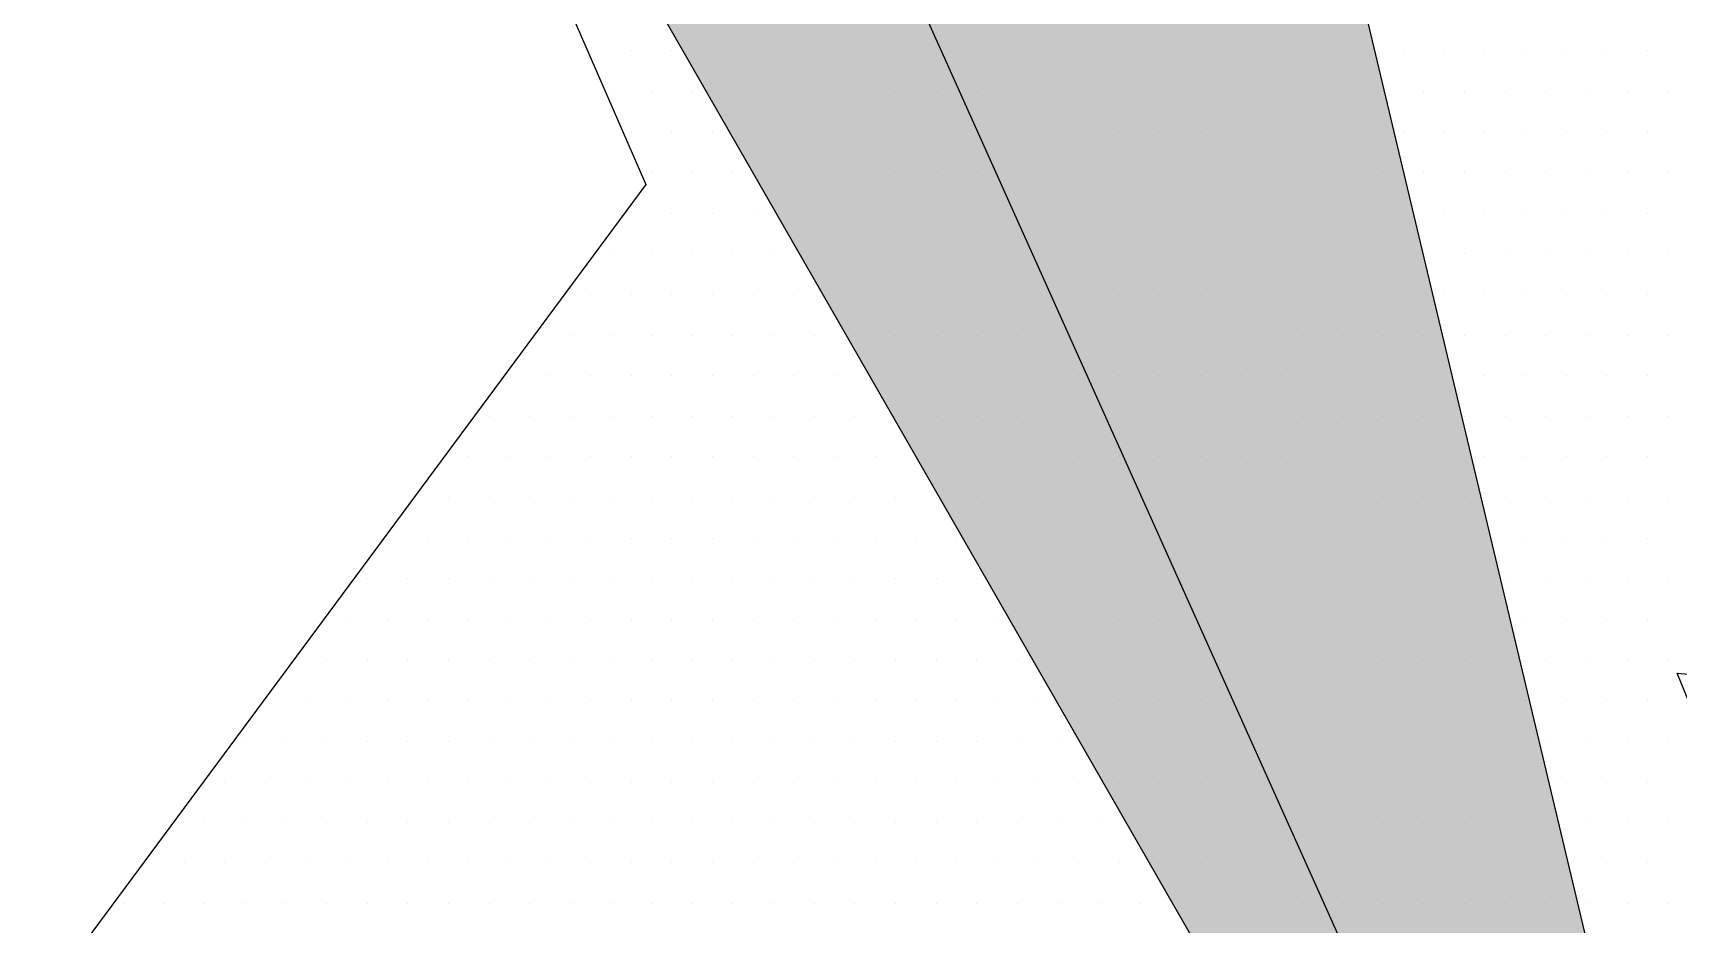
# Paper-space layout 'TOP_A1_00200_01-01-2017_MODELE' of a CAD drawing. Header units: millimetres. Extents: x -52 to 293, y -3 to 294.
# Drawn here: x -14.849 to -11.136, y 47.542 to 49.555 of the extents above; entities that cross this region are included whole.
import ezdxf

# ---------------------------------------------------------------- set-up
doc = ezdxf.new("R2010")
doc.units = ezdxf.units.MM
doc.header["$LTSCALE"] = 2
doc.linetypes.add('CACHEX2', pattern=[0.75, 0.5, -0.25])
for name, color, linetype in [('CALQUE_7', 4, 'Continuous'), ('CARTOUCHE', 7, 'Continuous'), ('rosace', 7, 'Continuous')]:
    doc.layers.add(name, color=color, linetype=linetype)

# ---------------------------------------------------------------- blocks, each defined once
blk = doc.blocks.new('A$C715108E3')
at = {"layer": 'CALQUE_7', "color": 131}
for p, q in [((-4.8441, -20.4861), (-4.8441, -20.4861)), ((-4.8369, -20.4861), (-4.8369, -20.4861)), ((-4.7449, -20.4861), (-4.7449, -20.4861)), ((-4.6537, -20.4861), (-4.6537, -20.4861)), ((-4.562, -20.4861), (-4.562, -20.4861)), ((-4.47, -20.4861), (-4.47, -20.4861)), ((-4.3783, -20.4861), (-4.3783, -20.4861)), ((-4.2867, -20.4861), (-4.2867, -20.4861)), ((-4.1947, -20.4861), (-4.1947, -20.4861)), ((-4.1036, -20.4861), (-4.1036, -20.4861)), ((-4.0116, -20.4861), (-4.0116, -20.4861)), ((-3.9196, -20.4861), (-3.9196, -20.4861)), ((-3.8283, -20.4861), (-3.8283, -20.4861)), ((-3.7363, -20.4861), (-3.7363, -20.4861)), ((-3.6444, -20.4861), (-3.6444, -20.4861)), ((-3.5526, -20.4861), (-3.5526, -20.4861)), ((-3.4611, -20.4861), (-3.4611, -20.4861)), ((-3.3693, -20.4861), (-3.3693, -20.4861)), ((-3.2775, -20.4861), (-3.2775, -20.4861)), ((-3.186, -20.4861), (-3.186, -20.4861)), ((-3.0942, -20.4861), (-3.0942, -20.4861)), ((-3.0024, -20.4861), (-3.0024, -20.4861)), ((-2.9109, -20.4861), (-2.9109, -20.4861)), ((-2.8191, -20.4861), (-2.8191, -20.4861)), ((-2.727, -20.4861), (-2.727, -20.4861)), ((-2.6358, -20.4861), (-2.6358, -20.4861)), ((-2.5439, -20.4861), (-2.5439, -20.4861)), ((-2.4519, -20.4861), (-2.4519, -20.4861)), ((-4.8045, -20.5785), (-4.8045, -20.5785)), ((-4.7914, -20.5785), (-4.7914, -20.5785)), ((-4.6994, -20.5785), (-4.6994, -20.5785)), ((-4.6077, -20.5785), (-4.6077, -20.5785)), ((-4.5161, -20.5785), (-4.5161, -20.5785)), ((-4.4245, -20.5785), (-4.4245, -20.5785)), ((-4.3324, -20.5785), (-4.3324, -20.5785)), ((-4.2412, -20.5785), (-4.2412, -20.5785)), ((-4.1491, -20.5785), (-4.1491, -20.5785)), ((-4.0571, -20.5785), (-4.0571, -20.5785)), ((-3.9659, -20.5785), (-3.9659, -20.5785)), ((-3.8738, -20.5785), (-3.8738, -20.5785)), ((-3.782, -20.5785), (-3.782, -20.5785)), ((-3.6905, -20.5785), (-3.6905, -20.5785)), ((-3.5987, -20.5785), (-3.5987, -20.5785)), ((-3.5069, -20.5785), (-3.5069, -20.5785)), ((-3.415, -20.5785), (-3.415, -20.5785)), ((-3.3236, -20.5785), (-3.3236, -20.5785)), ((-3.2318, -20.5785), (-3.2318, -20.5785)), ((-3.1399, -20.5785), (-3.1399, -20.5785)), ((-3.0485, -20.5785), (-3.0485, -20.5785)), ((-2.9566, -20.5785), (-2.9566, -20.5785)), ((-2.8648, -20.5785), (-2.8648, -20.5785)), ((-2.7733, -20.5785), (-2.7733, -20.5785)), ((-2.6815, -20.5785), (-2.6815, -20.5785)), ((-2.5895, -20.5785), (-2.5895, -20.5785)), ((-2.4975, -20.5785), (-2.4975, -20.5785)), ((-2.4062, -20.5785), (-2.4062, -20.5785)), ((-4.7642, -20.6698), (-4.7642, -20.6698)), ((-4.7449, -20.6698), (-4.7449, -20.6698)), ((-4.6537, -20.6698), (-4.6537, -20.6698)), ((-4.562, -20.6698), (-4.562, -20.6698)), ((-4.47, -20.6698), (-4.47, -20.6698)), ((-4.3783, -20.6698), (-4.3783, -20.6698)), ((-4.2867, -20.6698), (-4.2867, -20.6698)), ((-4.1947, -20.6698), (-4.1947, -20.6698)), ((-4.1036, -20.6698), (-4.1036, -20.6698)), ((-4.0116, -20.6698), (-4.0116, -20.6698)), ((-3.9196, -20.6698), (-3.9196, -20.6698)), ((-3.8283, -20.6698), (-3.8283, -20.6698)), ((-3.7363, -20.6698), (-3.7363, -20.6698)), ((-3.6444, -20.6698), (-3.6444, -20.6698)), ((-3.5526, -20.6698), (-3.5526, -20.6698)), ((-3.4611, -20.6698), (-3.4611, -20.6698)), ((-3.3693, -20.6698), (-3.3693, -20.6698)), ((-3.2775, -20.6698), (-3.2775, -20.6698)), ((-3.186, -20.6698), (-3.186, -20.6698)), ((-3.0942, -20.6698), (-3.0942, -20.6698)), ((-3.0024, -20.6698), (-3.0024, -20.6698)), ((-2.9109, -20.6698), (-2.9109, -20.6698)), ((-2.8191, -20.6698), (-2.8191, -20.6698)), ((-2.727, -20.6698), (-2.727, -20.6698)), ((-2.6358, -20.6698), (-2.6358, -20.6698)), ((-2.5439, -20.6698), (-2.5439, -20.6698)), ((-2.4519, -20.6698), (-2.4519, -20.6698)), ((-4.7245, -20.7613), (-4.7245, -20.7613)), ((-4.6994, -20.7613), (-4.6994, -20.7613)), ((-4.6077, -20.7613), (-4.6077, -20.7613)), ((-4.5161, -20.7613), (-4.5161, -20.7613)), ((-4.4245, -20.7613), (-4.4245, -20.7613)), ((-4.3324, -20.7613), (-4.3324, -20.7613)), ((-4.2412, -20.7613), (-4.2412, -20.7613)), ((-4.1491, -20.7613), (-4.1491, -20.7613)), ((-4.0571, -20.7613), (-4.0571, -20.7613)), ((-3.9659, -20.7613), (-3.9659, -20.7613)), ((-3.8738, -20.7613), (-3.8738, -20.7613)), ((-3.782, -20.7613), (-3.782, -20.7613)), ((-3.6905, -20.7613), (-3.6905, -20.7613)), ((-3.5987, -20.7613), (-3.5987, -20.7613)), ((-3.5069, -20.7613), (-3.5069, -20.7613)), ((-3.415, -20.7613), (-3.415, -20.7613)), ((-3.3236, -20.7613), (-3.3236, -20.7613)), ((-3.2318, -20.7613), (-3.2318, -20.7613)), ((-3.1399, -20.7613), (-3.1399, -20.7613)), ((-3.0485, -20.7613), (-3.0485, -20.7613)), ((-2.9566, -20.7613), (-2.9566, -20.7613)), ((-2.8648, -20.7613), (-2.8648, -20.7613)), ((-2.7733, -20.7613), (-2.7733, -20.7613)), ((-2.6815, -20.7613), (-2.6815, -20.7613)), ((-2.5895, -20.7613), (-2.5895, -20.7613)), ((-2.4975, -20.7613), (-2.4975, -20.7613)), ((-2.4062, -20.7613), (-2.4062, -20.7613)), ((-4.7603, -20.8538), (-4.7603, -20.8538)), ((-4.7449, -20.8538), (-4.7449, -20.8538)), ((-4.6537, -20.8538), (-4.6537, -20.8538)), ((-4.562, -20.8538), (-4.562, -20.8538)), ((-4.47, -20.8538), (-4.47, -20.8538)), ((-4.3783, -20.8538), (-4.3783, -20.8538)), ((-4.2867, -20.8538), (-4.2867, -20.8538)), ((-4.1947, -20.8538), (-4.1947, -20.8538)), ((-4.1036, -20.8538), (-4.1036, -20.8538)), ((-4.0116, -20.8538), (-4.0116, -20.8538)), ((-3.9196, -20.8538), (-3.9196, -20.8538)), ((-3.8283, -20.8538), (-3.8283, -20.8538)), ((-3.7363, -20.8538), (-3.7363, -20.8538)), ((-3.6444, -20.8538), (-3.6444, -20.8538)), ((-3.5526, -20.8538), (-3.5526, -20.8538)), ((-3.4611, -20.8538), (-3.4611, -20.8538)), ((-3.3693, -20.8538), (-3.3693, -20.8538)), ((-3.2775, -20.8538), (-3.2775, -20.8538)), ((-3.186, -20.8538), (-3.186, -20.8538)), ((-3.0942, -20.8538), (-3.0942, -20.8538)), ((-3.0024, -20.8538), (-3.0024, -20.8538)), ((-2.9109, -20.8538), (-2.9109, -20.8538)), ((-2.8191, -20.8538), (-2.8191, -20.8538)), ((-2.727, -20.8538), (-2.727, -20.8538)), ((-2.6358, -20.8538), (-2.6358, -20.8538)), ((-2.5439, -20.8538), (-2.5439, -20.8538)), ((-2.4519, -20.8538), (-2.4519, -20.8538)), ((-4.8283, -20.9453), (-4.8283, -20.9453)), ((-4.7914, -20.9453), (-4.7914, -20.9453)), ((-4.6994, -20.9453), (-4.6994, -20.9453)), ((-4.6077, -20.9453), (-4.6077, -20.9453)), ((-4.5161, -20.9453), (-4.5161, -20.9453)), ((-4.4245, -20.9453), (-4.4245, -20.9453)), ((-4.3324, -20.9453), (-4.3324, -20.9453)), ((-4.2412, -20.9453), (-4.2412, -20.9453)), ((-4.1491, -20.9453), (-4.1491, -20.9453)), ((-4.0571, -20.9453), (-4.0571, -20.9453)), ((-3.9659, -20.9453), (-3.9659, -20.9453)), ((-3.8738, -20.9453), (-3.8738, -20.9453)), ((-3.782, -20.9453), (-3.782, -20.9453)), ((-3.6905, -20.9453), (-3.6905, -20.9453)), ((-3.5987, -20.9453), (-3.5987, -20.9453)), ((-3.5069, -20.9453), (-3.5069, -20.9453)), ((-3.415, -20.9453), (-3.415, -20.9453)), ((-3.3236, -20.9453), (-3.3236, -20.9453)), ((-3.2318, -20.9453), (-3.2318, -20.9453)), ((-3.1399, -20.9453), (-3.1399, -20.9453)), ((-3.0485, -20.9453), (-3.0485, -20.9453)), ((-2.9566, -20.9453), (-2.9566, -20.9453)), ((-2.8648, -20.9453), (-2.8648, -20.9453)), ((-2.7733, -20.9453), (-2.7733, -20.9453)), ((-2.6815, -20.9453), (-2.6815, -20.9453)), ((-2.5895, -20.9453), (-2.5895, -20.9453)), ((-2.4975, -20.9453), (-2.4975, -20.9453)), ((-2.4062, -20.9453), (-2.4062, -20.9453)), ((-4.8964, -21.0375), (-4.8964, -21.0375)), ((-4.8369, -21.0375), (-4.8369, -21.0375)), ((-4.7449, -21.0375), (-4.7449, -21.0375)), ((-4.6537, -21.0375), (-4.6537, -21.0375)), ((-4.562, -21.0375), (-4.562, -21.0375)), ((-4.47, -21.0375), (-4.47, -21.0375)), ((-4.3783, -21.0375), (-4.3783, -21.0375)), ((-4.2867, -21.0375), (-4.2867, -21.0375)), ((-4.1947, -21.0375), (-4.1947, -21.0375)), ((-4.1036, -21.0375), (-4.1036, -21.0375)), ((-4.0116, -21.0375), (-4.0116, -21.0375)), ((-3.9196, -21.0375), (-3.9196, -21.0375)), ((-3.8283, -21.0375), (-3.8283, -21.0375)), ((-3.7363, -21.0375), (-3.7363, -21.0375)), ((-3.6444, -21.0375), (-3.6444, -21.0375)), ((-3.5526, -21.0375), (-3.5526, -21.0375)), ((-3.4611, -21.0375), (-3.4611, -21.0375)), ((-3.3693, -21.0375), (-3.3693, -21.0375)), ((-3.2775, -21.0375), (-3.2775, -21.0375)), ((-3.186, -21.0375), (-3.186, -21.0375)), ((-3.0942, -21.0375), (-3.0942, -21.0375)), ((-3.0024, -21.0375), (-3.0024, -21.0375)), ((-2.9109, -21.0375), (-2.9109, -21.0375)), ((-2.8191, -21.0375), (-2.8191, -21.0375)), ((-2.727, -21.0375), (-2.727, -21.0375)), ((-2.6358, -21.0375), (-2.6358, -21.0375)), ((-2.5439, -21.0375), (-2.5439, -21.0375)), ((-2.4519, -21.0375), (-2.4519, -21.0375)), ((-4.9642, -21.1288), (-4.9642, -21.1288)), ((-4.8829, -21.1288), (-4.8829, -21.1288)), ((-4.7914, -21.1288), (-4.7914, -21.1288)), ((-4.6994, -21.1288), (-4.6994, -21.1288)), ((-4.6077, -21.1288), (-4.6077, -21.1288)), ((-4.5161, -21.1288), (-4.5161, -21.1288)), ((-4.4245, -21.1288), (-4.4245, -21.1288)), ((-4.3324, -21.1288), (-4.3324, -21.1288)), ((-4.2412, -21.1288), (-4.2412, -21.1288)), ((-4.1491, -21.1288), (-4.1491, -21.1288)), ((-4.0571, -21.1288), (-4.0571, -21.1288)), ((-3.9659, -21.1288), (-3.9659, -21.1288)), ((-3.8738, -21.1288), (-3.8738, -21.1288)), ((-3.782, -21.1288), (-3.782, -21.1288)), ((-3.6905, -21.1288), (-3.6905, -21.1288)), ((-3.5987, -21.1288), (-3.5987, -21.1288)), ((-3.5069, -21.1288), (-3.5069, -21.1288)), ((-3.415, -21.1288), (-3.415, -21.1288)), ((-3.3236, -21.1288), (-3.3236, -21.1288)), ((-3.2318, -21.1288), (-3.2318, -21.1288)), ((-3.1399, -21.1288), (-3.1399, -21.1288)), ((-3.0485, -21.1288), (-3.0485, -21.1288)), ((-2.9566, -21.1288), (-2.9566, -21.1288)), ((-2.8648, -21.1288), (-2.8648, -21.1288)), ((-2.7733, -21.1288), (-2.7733, -21.1288)), ((-2.6815, -21.1288), (-2.6815, -21.1288)), ((-2.5895, -21.1288), (-2.5895, -21.1288)), ((-2.4975, -21.1288), (-2.4975, -21.1288)), ((-2.4062, -21.1288), (-2.4062, -21.1288)), ((-5.0324, -21.2202), (-5.0324, -21.2202)), ((-5.0208, -21.2202), (-5.0208, -21.2202)), ((-4.929, -21.2202), (-4.929, -21.2202)), ((-4.8369, -21.2202), (-4.8369, -21.2202)), ((-4.7449, -21.2202), (-4.7449, -21.2202)), ((-4.6537, -21.2202), (-4.6537, -21.2202)), ((-4.562, -21.2202), (-4.562, -21.2202)), ((-4.47, -21.2202), (-4.47, -21.2202)), ((-4.3783, -21.2202), (-4.3783, -21.2202)), ((-4.2867, -21.2202), (-4.2867, -21.2202)), ((-4.1947, -21.2202), (-4.1947, -21.2202)), ((-4.1036, -21.2202), (-4.1036, -21.2202)), ((-4.0116, -21.2202), (-4.0116, -21.2202)), ((-3.9196, -21.2202), (-3.9196, -21.2202)), ((-3.8283, -21.2202), (-3.8283, -21.2202)), ((-3.7363, -21.2202), (-3.7363, -21.2202)), ((-3.6444, -21.2202), (-3.6444, -21.2202)), ((-3.5526, -21.2202), (-3.5526, -21.2202)), ((-3.4611, -21.2202), (-3.4611, -21.2202)), ((-3.3693, -21.2202), (-3.3693, -21.2202)), ((-3.2775, -21.2202), (-3.2775, -21.2202)), ((-3.186, -21.2202), (-3.186, -21.2202)), ((-3.0942, -21.2202), (-3.0942, -21.2202)), ((-3.0024, -21.2202), (-3.0024, -21.2202)), ((-2.9109, -21.2202), (-2.9109, -21.2202)), ((-2.8191, -21.2202), (-2.8191, -21.2202)), ((-2.727, -21.2202), (-2.727, -21.2202)), ((-2.6358, -21.2202), (-2.6358, -21.2202)), ((-2.5439, -21.2202), (-2.5439, -21.2202)), ((-2.4519, -21.2202), (-2.4519, -21.2202)), ((-5.1003, -21.3126), (-5.1003, -21.3126)), ((-5.0665, -21.3126), (-5.0665, -21.3126)), ((-4.9745, -21.3126), (-4.9745, -21.3126)), ((-4.8829, -21.3126), (-4.8829, -21.3126)), ((-4.7914, -21.3126), (-4.7914, -21.3126)), ((-4.6994, -21.3126), (-4.6994, -21.3126)), ((-4.6077, -21.3126), (-4.6077, -21.3126)), ((-4.5161, -21.3126), (-4.5161, -21.3126)), ((-4.4245, -21.3126), (-4.4245, -21.3126)), ((-4.3324, -21.3126), (-4.3324, -21.3126)), ((-4.2412, -21.3126), (-4.2412, -21.3126)), ((-4.1491, -21.3126), (-4.1491, -21.3126)), ((-4.0571, -21.3126), (-4.0571, -21.3126)), ((-3.9659, -21.3126), (-3.9659, -21.3126)), ((-3.8738, -21.3126), (-3.8738, -21.3126)), ((-3.782, -21.3126), (-3.782, -21.3126)), ((-3.6905, -21.3126), (-3.6905, -21.3126)), ((-3.5987, -21.3126), (-3.5987, -21.3126)), ((-3.5069, -21.3126), (-3.5069, -21.3126)), ((-3.415, -21.3126), (-3.415, -21.3126)), ((-3.3236, -21.3126), (-3.3236, -21.3126)), ((-3.2318, -21.3126), (-3.2318, -21.3126)), ((-3.1399, -21.3126), (-3.1399, -21.3126)), ((-3.0485, -21.3126), (-3.0485, -21.3126)), ((-2.9566, -21.3126), (-2.9566, -21.3126)), ((-2.8648, -21.3126), (-2.8648, -21.3126)), ((-2.7733, -21.3126), (-2.7733, -21.3126)), ((-2.6815, -21.3126), (-2.6815, -21.3126)), ((-2.5895, -21.3126), (-2.5895, -21.3126)), ((-2.4975, -21.3126), (-2.4975, -21.3126)), ((-2.4062, -21.3126), (-2.4062, -21.3126)), ((-5.1681, -21.4039), (-5.1681, -21.4039)), ((-5.1123, -21.4039), (-5.1123, -21.4039)), ((-5.0208, -21.4039), (-5.0208, -21.4039)), ((-4.929, -21.4039), (-4.929, -21.4039)), ((-4.8369, -21.4039), (-4.8369, -21.4039)), ((-4.7449, -21.4039), (-4.7449, -21.4039)), ((-4.6537, -21.4039), (-4.6537, -21.4039)), ((-4.562, -21.4039), (-4.562, -21.4039)), ((-4.47, -21.4039), (-4.47, -21.4039)), ((-4.3783, -21.4039), (-4.3783, -21.4039)), ((-4.2867, -21.4039), (-4.2867, -21.4039)), ((-4.1947, -21.4039), (-4.1947, -21.4039)), ((-4.1036, -21.4039), (-4.1036, -21.4039)), ((-4.0116, -21.4039), (-4.0116, -21.4039)), ((-3.9196, -21.4039), (-3.9196, -21.4039)), ((-3.8283, -21.4039), (-3.8283, -21.4039)), ((-3.7363, -21.4039), (-3.7363, -21.4039)), ((-3.6444, -21.4039), (-3.6444, -21.4039)), ((-3.5526, -21.4039), (-3.5526, -21.4039)), ((-3.4611, -21.4039), (-3.4611, -21.4039)), ((-3.3693, -21.4039), (-3.3693, -21.4039)), ((-3.2775, -21.4039), (-3.2775, -21.4039)), ((-3.186, -21.4039), (-3.186, -21.4039)), ((-3.0942, -21.4039), (-3.0942, -21.4039)), ((-3.0024, -21.4039), (-3.0024, -21.4039)), ((-2.9109, -21.4039), (-2.9109, -21.4039)), ((-2.8191, -21.4039), (-2.8191, -21.4039)), ((-2.727, -21.4039), (-2.727, -21.4039)), ((-2.6358, -21.4039), (-2.6358, -21.4039)), ((-2.5439, -21.4039), (-2.5439, -21.4039)), ((-2.4519, -21.4039), (-2.4519, -21.4039)), ((-5.2363, -21.4954), (-5.2363, -21.4954)), ((-5.1584, -21.4954), (-5.1584, -21.4954)), ((-5.0665, -21.4954), (-5.0665, -21.4954)), ((-4.9745, -21.4954), (-4.9745, -21.4954)), ((-4.8829, -21.4954), (-4.8829, -21.4954)), ((-4.7914, -21.4954), (-4.7914, -21.4954)), ((-4.6994, -21.4954), (-4.6994, -21.4954)), ((-4.6077, -21.4954), (-4.6077, -21.4954)), ((-4.5161, -21.4954), (-4.5161, -21.4954)), ((-4.4245, -21.4954), (-4.4245, -21.4954)), ((-4.3324, -21.4954), (-4.3324, -21.4954)), ((-4.2412, -21.4954), (-4.2412, -21.4954)), ((-4.1491, -21.4954), (-4.1491, -21.4954)), ((-4.0571, -21.4954), (-4.0571, -21.4954)), ((-3.9659, -21.4954), (-3.9659, -21.4954)), ((-3.8738, -21.4954), (-3.8738, -21.4954)), ((-3.782, -21.4954), (-3.782, -21.4954)), ((-3.6905, -21.4954), (-3.6905, -21.4954)), ((-3.5987, -21.4954), (-3.5987, -21.4954)), ((-3.5069, -21.4954), (-3.5069, -21.4954)), ((-3.415, -21.4954), (-3.415, -21.4954)), ((-3.3236, -21.4954), (-3.3236, -21.4954)), ((-3.2318, -21.4954), (-3.2318, -21.4954)), ((-3.1399, -21.4954), (-3.1399, -21.4954)), ((-3.0485, -21.4954), (-3.0485, -21.4954)), ((-2.9566, -21.4954), (-2.9566, -21.4954)), ((-2.8648, -21.4954), (-2.8648, -21.4954)), ((-2.7733, -21.4954), (-2.7733, -21.4954)), ((-2.6815, -21.4954), (-2.6815, -21.4954)), ((-2.5895, -21.4954), (-2.5895, -21.4954)), ((-2.4975, -21.4954), (-2.4975, -21.4954)), ((-2.4062, -21.4954), (-2.4062, -21.4954)), ((-5.3042, -21.5878), (-5.3042, -21.5878)), ((-5.2959, -21.5878), (-5.2959, -21.5878)), ((-5.2041, -21.5878), (-5.2041, -21.5878)), ((-5.1123, -21.5878), (-5.1123, -21.5878)), ((-5.0208, -21.5878), (-5.0208, -21.5878)), ((-4.929, -21.5878), (-4.929, -21.5878)), ((-4.8369, -21.5878), (-4.8369, -21.5878)), ((-4.7449, -21.5878), (-4.7449, -21.5878)), ((-4.6537, -21.5878), (-4.6537, -21.5878)), ((-4.562, -21.5878), (-4.562, -21.5878)), ((-4.47, -21.5878), (-4.47, -21.5878)), ((-4.3783, -21.5878), (-4.3783, -21.5878)), ((-4.2867, -21.5878), (-4.2867, -21.5878)), ((-4.1947, -21.5878), (-4.1947, -21.5878)), ((-4.1036, -21.5878), (-4.1036, -21.5878)), ((-4.0116, -21.5878), (-4.0116, -21.5878)), ((-3.9196, -21.5878), (-3.9196, -21.5878)), ((-3.8283, -21.5878), (-3.8283, -21.5878)), ((-3.7363, -21.5878), (-3.7363, -21.5878)), ((-3.6444, -21.5878), (-3.6444, -21.5878)), ((-3.5526, -21.5878), (-3.5526, -21.5878)), ((-3.4611, -21.5878), (-3.4611, -21.5878)), ((-3.3693, -21.5878), (-3.3693, -21.5878)), ((-3.2775, -21.5878), (-3.2775, -21.5878)), ((-3.186, -21.5878), (-3.186, -21.5878)), ((-3.0942, -21.5878), (-3.0942, -21.5878)), ((-3.0024, -21.5878), (-3.0024, -21.5878)), ((-2.9109, -21.5878), (-2.9109, -21.5878)), ((-2.8191, -21.5878), (-2.8191, -21.5878)), ((-2.727, -21.5878), (-2.727, -21.5878)), ((-2.6358, -21.5878), (-2.6358, -21.5878)), ((-2.5439, -21.5878), (-2.5439, -21.5878)), ((-2.4519, -21.5878), (-2.4519, -21.5878)), ((-5.3716, -21.6792), (-5.3716, -21.6792)), ((-5.3417, -21.6792), (-5.3417, -21.6792)), ((-5.2498, -21.6792), (-5.2498, -21.6792)), ((-5.1584, -21.6792), (-5.1584, -21.6792)), ((-5.0665, -21.6792), (-5.0665, -21.6792)), ((-4.9745, -21.6792), (-4.9745, -21.6792)), ((-4.8829, -21.6792), (-4.8829, -21.6792)), ((-4.7914, -21.6792), (-4.7914, -21.6792)), ((-4.6994, -21.6792), (-4.6994, -21.6792)), ((-4.6077, -21.6792), (-4.6077, -21.6792)), ((-4.5161, -21.6792), (-4.5161, -21.6792)), ((-4.4245, -21.6792), (-4.4245, -21.6792)), ((-4.3324, -21.6792), (-4.3324, -21.6792)), ((-4.2412, -21.6792), (-4.2412, -21.6792)), ((-4.1491, -21.6792), (-4.1491, -21.6792)), ((-4.0571, -21.6792), (-4.0571, -21.6792)), ((-3.9659, -21.6792), (-3.9659, -21.6792)), ((-3.8738, -21.6792), (-3.8738, -21.6792)), ((-3.782, -21.6792), (-3.782, -21.6792)), ((-3.6905, -21.6792), (-3.6905, -21.6792)), ((-3.5987, -21.6792), (-3.5987, -21.6792)), ((-3.5069, -21.6792), (-3.5069, -21.6792)), ((-3.415, -21.6792), (-3.415, -21.6792)), ((-3.3236, -21.6792), (-3.3236, -21.6792)), ((-3.2318, -21.6792), (-3.2318, -21.6792)), ((-3.1399, -21.6792), (-3.1399, -21.6792)), ((-3.0485, -21.6792), (-3.0485, -21.6792)), ((-2.9566, -21.6792), (-2.9566, -21.6792)), ((-2.8648, -21.6792), (-2.8648, -21.6792)), ((-2.7733, -21.6792), (-2.7733, -21.6792)), ((-2.6815, -21.6792), (-2.6815, -21.6792)), ((-2.5895, -21.6792), (-2.5895, -21.6792)), ((-2.4975, -21.6792), (-2.4975, -21.6792)), ((-2.4062, -21.6792), (-2.4062, -21.6792)), ((-5.4395, -21.7705), (-5.4395, -21.7705)), ((-5.3874, -21.7705), (-5.3874, -21.7705)), ((-5.2959, -21.7705), (-5.2959, -21.7705)), ((-5.2041, -21.7705), (-5.2041, -21.7705)), ((-5.1123, -21.7705), (-5.1123, -21.7705)), ((-5.0208, -21.7705), (-5.0208, -21.7705)), ((-4.929, -21.7705), (-4.929, -21.7705)), ((-4.8369, -21.7705), (-4.8369, -21.7705)), ((-4.7449, -21.7705), (-4.7449, -21.7705)), ((-4.6537, -21.7705), (-4.6537, -21.7705)), ((-4.562, -21.7705), (-4.562, -21.7705)), ((-4.47, -21.7705), (-4.47, -21.7705)), ((-4.3783, -21.7705), (-4.3783, -21.7705)), ((-4.2867, -21.7705), (-4.2867, -21.7705)), ((-4.1947, -21.7705), (-4.1947, -21.7705)), ((-4.1036, -21.7705), (-4.1036, -21.7705)), ((-4.0116, -21.7705), (-4.0116, -21.7705)), ((-3.9196, -21.7705), (-3.9196, -21.7705)), ((-3.8283, -21.7705), (-3.8283, -21.7705)), ((-3.7363, -21.7705), (-3.7363, -21.7705)), ((-3.6444, -21.7705), (-3.6444, -21.7705)), ((-3.5526, -21.7705), (-3.5526, -21.7705)), ((-3.4611, -21.7705), (-3.4611, -21.7705)), ((-3.3693, -21.7705), (-3.3693, -21.7705)), ((-3.2775, -21.7705), (-3.2775, -21.7705)), ((-3.186, -21.7705), (-3.186, -21.7705)), ((-3.0942, -21.7705), (-3.0942, -21.7705)), ((-3.0024, -21.7705), (-3.0024, -21.7705)), ((-2.9109, -21.7705), (-2.9109, -21.7705)), ((-2.8191, -21.7705), (-2.8191, -21.7705)), ((-2.727, -21.7705), (-2.727, -21.7705)), ((-2.6358, -21.7705), (-2.6358, -21.7705)), ((-2.5439, -21.7705), (-2.5439, -21.7705)), ((-2.4519, -21.7705), (-2.4519, -21.7705)), ((-5.5075, -21.8631), (-5.5075, -21.8631)), ((-5.4335, -21.8631), (-5.4335, -21.8631)), ((-5.3417, -21.8631), (-5.3417, -21.8631)), ((-5.2498, -21.8631), (-5.2498, -21.8631)), ((-5.1584, -21.8631), (-5.1584, -21.8631)), ((-5.0665, -21.8631), (-5.0665, -21.8631)), ((-4.9745, -21.8631), (-4.9745, -21.8631)), ((-4.8829, -21.8631), (-4.8829, -21.8631)), ((-4.7914, -21.8631), (-4.7914, -21.8631)), ((-4.6994, -21.8631), (-4.6994, -21.8631)), ((-4.6077, -21.8631), (-4.6077, -21.8631)), ((-4.5161, -21.8631), (-4.5161, -21.8631)), ((-4.4245, -21.8631), (-4.4245, -21.8631)), ((-4.3324, -21.8631), (-4.3324, -21.8631)), ((-4.2412, -21.8631), (-4.2412, -21.8631)), ((-4.1491, -21.8631), (-4.1491, -21.8631)), ((-4.0571, -21.8631), (-4.0571, -21.8631)), ((-3.9659, -21.8631), (-3.9659, -21.8631)), ((-3.8738, -21.8631), (-3.8738, -21.8631)), ((-3.782, -21.8631), (-3.782, -21.8631)), ((-3.6905, -21.8631), (-3.6905, -21.8631)), ((-3.5987, -21.8631), (-3.5987, -21.8631)), ((-3.5069, -21.8631), (-3.5069, -21.8631)), ((-3.415, -21.8631), (-3.415, -21.8631)), ((-3.3236, -21.8631), (-3.3236, -21.8631)), ((-3.2318, -21.8631), (-3.2318, -21.8631)), ((-3.1399, -21.8631), (-3.1399, -21.8631)), ((-3.0485, -21.8631), (-3.0485, -21.8631)), ((-2.9566, -21.8631), (-2.9566, -21.8631)), ((-2.8648, -21.8631), (-2.8648, -21.8631)), ((-2.7733, -21.8631), (-2.7733, -21.8631)), ((-2.6815, -21.8631), (-2.6815, -21.8631)), ((-2.5895, -21.8631), (-2.5895, -21.8631)), ((-2.4975, -21.8631), (-2.4975, -21.8631)), ((-2.4062, -21.8631), (-2.4062, -21.8631)), ((-5.5755, -21.9543), (-5.5755, -21.9543)), ((-5.5712, -21.9543), (-5.5712, -21.9543)), ((-5.4792, -21.9543), (-5.4792, -21.9543)), ((-5.3874, -21.9543), (-5.3874, -21.9543)), ((-5.2959, -21.9543), (-5.2959, -21.9543)), ((-5.2041, -21.9543), (-5.2041, -21.9543)), ((-5.1123, -21.9543), (-5.1123, -21.9543)), ((-5.0208, -21.9543), (-5.0208, -21.9543)), ((-4.929, -21.9543), (-4.929, -21.9543)), ((-4.8369, -21.9543), (-4.8369, -21.9543)), ((-4.7449, -21.9543), (-4.7449, -21.9543)), ((-4.6537, -21.9543), (-4.6537, -21.9543)), ((-4.562, -21.9543), (-4.562, -21.9543)), ((-4.47, -21.9543), (-4.47, -21.9543)), ((-4.3783, -21.9543), (-4.3783, -21.9543)), ((-4.2867, -21.9543), (-4.2867, -21.9543)), ((-4.1947, -21.9543), (-4.1947, -21.9543)), ((-4.1036, -21.9543), (-4.1036, -21.9543)), ((-4.0116, -21.9543), (-4.0116, -21.9543)), ((-3.9196, -21.9543), (-3.9196, -21.9543)), ((-3.8283, -21.9543), (-3.8283, -21.9543)), ((-3.7363, -21.9543), (-3.7363, -21.9543)), ((-3.6444, -21.9543), (-3.6444, -21.9543)), ((-3.5526, -21.9543), (-3.5526, -21.9543)), ((-3.4611, -21.9543), (-3.4611, -21.9543)), ((-3.3693, -21.9543), (-3.3693, -21.9543)), ((-3.2775, -21.9543), (-3.2775, -21.9543)), ((-3.186, -21.9543), (-3.186, -21.9543)), ((-3.0942, -21.9543), (-3.0942, -21.9543)), ((-3.0024, -21.9543), (-3.0024, -21.9543)), ((-2.9109, -21.9543), (-2.9109, -21.9543)), ((-2.8191, -21.9543), (-2.8191, -21.9543)), ((-2.727, -21.9543), (-2.727, -21.9543)), ((-2.6358, -21.9543), (-2.6358, -21.9543)), ((-2.5439, -21.9543), (-2.5439, -21.9543)), ((-2.4519, -21.9543), (-2.4519, -21.9543)), ((-5.6436, -22.0456), (-5.6436, -22.0456)), ((-5.6168, -22.0456), (-5.6168, -22.0456)), ((-5.5248, -22.0456), (-5.5248, -22.0456)), ((-5.4335, -22.0456), (-5.4335, -22.0456)), ((-5.3417, -22.0456), (-5.3417, -22.0456)), ((-5.2498, -22.0456), (-5.2498, -22.0456)), ((-5.1584, -22.0456), (-5.1584, -22.0456)), ((-5.0665, -22.0456), (-5.0665, -22.0456)), ((-4.9745, -22.0456), (-4.9745, -22.0456)), ((-4.8829, -22.0456), (-4.8829, -22.0456)), ((-4.7914, -22.0456), (-4.7914, -22.0456)), ((-4.6994, -22.0456), (-4.6994, -22.0456)), ((-4.6077, -22.0456), (-4.6077, -22.0456)), ((-4.5161, -22.0456), (-4.5161, -22.0456)), ((-4.4245, -22.0456), (-4.4245, -22.0456)), ((-4.3324, -22.0456), (-4.3324, -22.0456)), ((-4.2412, -22.0456), (-4.2412, -22.0456)), ((-4.1491, -22.0456), (-4.1491, -22.0456)), ((-4.0571, -22.0456), (-4.0571, -22.0456)), ((-3.9659, -22.0456), (-3.9659, -22.0456)), ((-3.8738, -22.0456), (-3.8738, -22.0456)), ((-3.782, -22.0456), (-3.782, -22.0456)), ((-3.6905, -22.0456), (-3.6905, -22.0456)), ((-3.5987, -22.0456), (-3.5987, -22.0456)), ((-3.5069, -22.0456), (-3.5069, -22.0456)), ((-3.415, -22.0456), (-3.415, -22.0456)), ((-3.3236, -22.0456), (-3.3236, -22.0456)), ((-3.2318, -22.0456), (-3.2318, -22.0456)), ((-3.1399, -22.0456), (-3.1399, -22.0456)), ((-3.0485, -22.0456), (-3.0485, -22.0456)), ((-2.9566, -22.0456), (-2.9566, -22.0456)), ((-2.8648, -22.0456), (-2.8648, -22.0456)), ((-2.7733, -22.0456), (-2.7733, -22.0456)), ((-2.6815, -22.0456), (-2.6815, -22.0456)), ((-2.5895, -22.0456), (-2.5895, -22.0456)), ((-2.4975, -22.0456), (-2.4975, -22.0456)), ((-2.4062, -22.0456), (-2.4062, -22.0456)), ((-5.7112, -22.1382), (-5.7112, -22.1382)), ((-5.6625, -22.1382), (-5.6625, -22.1382)), ((-5.5712, -22.1382), (-5.5712, -22.1382)), ((-5.4792, -22.1382), (-5.4792, -22.1382)), ((-5.3874, -22.1382), (-5.3874, -22.1382)), ((-5.2959, -22.1382), (-5.2959, -22.1382)), ((-5.2041, -22.1382), (-5.2041, -22.1382)), ((-5.1123, -22.1382), (-5.1123, -22.1382)), ((-5.0208, -22.1382), (-5.0208, -22.1382)), ((-4.929, -22.1382), (-4.929, -22.1382)), ((-4.8369, -22.1382), (-4.8369, -22.1382)), ((-4.7449, -22.1382), (-4.7449, -22.1382)), ((-4.6537, -22.1382), (-4.6537, -22.1382)), ((-4.562, -22.1382), (-4.562, -22.1382)), ((-4.47, -22.1382), (-4.47, -22.1382)), ((-4.3783, -22.1382), (-4.3783, -22.1382)), ((-4.2867, -22.1382), (-4.2867, -22.1382)), ((-4.1947, -22.1382), (-4.1947, -22.1382)), ((-4.1036, -22.1382), (-4.1036, -22.1382)), ((-4.0116, -22.1382), (-4.0116, -22.1382)), ((-3.9196, -22.1382), (-3.9196, -22.1382)), ((-3.8283, -22.1382), (-3.8283, -22.1382)), ((-3.7363, -22.1382), (-3.7363, -22.1382)), ((-3.6444, -22.1382), (-3.6444, -22.1382)), ((-3.5526, -22.1382), (-3.5526, -22.1382)), ((-3.4611, -22.1382), (-3.4611, -22.1382)), ((-3.3693, -22.1382), (-3.3693, -22.1382)), ((-3.2775, -22.1382), (-3.2775, -22.1382)), ((-3.186, -22.1382), (-3.186, -22.1382)), ((-3.0942, -22.1382), (-3.0942, -22.1382)), ((-3.0024, -22.1382), (-3.0024, -22.1382)), ((-2.9109, -22.1382), (-2.9109, -22.1382)), ((-2.8191, -22.1382), (-2.8191, -22.1382)), ((-2.727, -22.1382), (-2.727, -22.1382)), ((-2.6358, -22.1382), (-2.6358, -22.1382)), ((-2.5439, -22.1382), (-2.5439, -22.1382)), ((-2.4519, -22.1382), (-2.4519, -22.1382)), ((-5.7794, -22.2295), (-5.7794, -22.2295)), ((-5.7088, -22.2295), (-5.7088, -22.2295)), ((-5.6168, -22.2295), (-5.6168, -22.2295)), ((-5.5248, -22.2295), (-5.5248, -22.2295)), ((-5.4335, -22.2295), (-5.4335, -22.2295)), ((-5.3417, -22.2295), (-5.3417, -22.2295)), ((-5.2498, -22.2295), (-5.2498, -22.2295)), ((-5.1584, -22.2295), (-5.1584, -22.2295)), ((-5.0665, -22.2295), (-5.0665, -22.2295)), ((-4.9745, -22.2295), (-4.9745, -22.2295)), ((-4.8829, -22.2295), (-4.8829, -22.2295)), ((-4.7914, -22.2295), (-4.7914, -22.2295)), ((-4.6994, -22.2295), (-4.6994, -22.2295)), ((-4.6077, -22.2295), (-4.6077, -22.2295)), ((-4.5161, -22.2295), (-4.5161, -22.2295)), ((-4.4245, -22.2295), (-4.4245, -22.2295)), ((-4.3324, -22.2295), (-4.3324, -22.2295)), ((-4.2412, -22.2295), (-4.2412, -22.2295)), ((-4.1491, -22.2295), (-4.1491, -22.2295)), ((-4.0571, -22.2295), (-4.0571, -22.2295)), ((-3.9659, -22.2295), (-3.9659, -22.2295)), ((-3.8738, -22.2295), (-3.8738, -22.2295)), ((-3.782, -22.2295), (-3.782, -22.2295)), ((-3.6905, -22.2295), (-3.6905, -22.2295)), ((-3.5987, -22.2295), (-3.5987, -22.2295)), ((-3.5069, -22.2295), (-3.5069, -22.2295)), ((-3.415, -22.2295), (-3.415, -22.2295)), ((-3.3236, -22.2295), (-3.3236, -22.2295)), ((-3.2318, -22.2295), (-3.2318, -22.2295)), ((-3.1399, -22.2295), (-3.1399, -22.2295)), ((-3.0485, -22.2295), (-3.0485, -22.2295)), ((-2.9566, -22.2295), (-2.9566, -22.2295)), ((-2.8648, -22.2295), (-2.8648, -22.2295)), ((-2.7733, -22.2295), (-2.7733, -22.2295)), ((-2.6815, -22.2295), (-2.6815, -22.2295)), ((-2.5895, -22.2295), (-2.5895, -22.2295)), ((-2.4975, -22.2295), (-2.4975, -22.2295)), ((-2.4062, -22.2295), (-2.4062, -22.2295)), ((-5.8473, -22.3209), (-5.8473, -22.3209)), ((-5.8465, -22.3209), (-5.8465, -22.3209)), ((-5.7545, -22.3209), (-5.7545, -22.3209)), ((-5.6625, -22.3209), (-5.6625, -22.3209)), ((-5.5712, -22.3209), (-5.5712, -22.3209)), ((-5.4792, -22.3209), (-5.4792, -22.3209)), ((-5.3874, -22.3209), (-5.3874, -22.3209)), ((-5.2959, -22.3209), (-5.2959, -22.3209)), ((-5.2041, -22.3209), (-5.2041, -22.3209)), ((-5.1123, -22.3209), (-5.1123, -22.3209)), ((-5.0208, -22.3209), (-5.0208, -22.3209)), ((-4.929, -22.3209), (-4.929, -22.3209)), ((-4.8369, -22.3209), (-4.8369, -22.3209)), ((-4.7449, -22.3209), (-4.7449, -22.3209)), ((-4.6537, -22.3209), (-4.6537, -22.3209)), ((-4.562, -22.3209), (-4.562, -22.3209)), ((-4.47, -22.3209), (-4.47, -22.3209)), ((-4.3783, -22.3209), (-4.3783, -22.3209)), ((-4.2867, -22.3209), (-4.2867, -22.3209)), ((-4.1947, -22.3209), (-4.1947, -22.3209)), ((-4.1036, -22.3209), (-4.1036, -22.3209)), ((-4.0116, -22.3209), (-4.0116, -22.3209)), ((-3.9196, -22.3209), (-3.9196, -22.3209)), ((-3.8283, -22.3209), (-3.8283, -22.3209)), ((-3.7363, -22.3209), (-3.7363, -22.3209)), ((-3.6444, -22.3209), (-3.6444, -22.3209)), ((-3.5526, -22.3209), (-3.5526, -22.3209)), ((-3.4611, -22.3209), (-3.4611, -22.3209)), ((-3.3693, -22.3209), (-3.3693, -22.3209)), ((-3.2775, -22.3209), (-3.2775, -22.3209)), ((-3.186, -22.3209), (-3.186, -22.3209)), ((-3.0942, -22.3209), (-3.0942, -22.3209)), ((-3.0024, -22.3209), (-3.0024, -22.3209)), ((-2.9109, -22.3209), (-2.9109, -22.3209)), ((-2.8191, -22.3209), (-2.8191, -22.3209)), ((-2.727, -22.3209), (-2.727, -22.3209)), ((-2.6358, -22.3209), (-2.6358, -22.3209)), ((-2.5439, -22.3209), (-2.5439, -22.3209)), ((-2.4519, -22.3209), (-2.4519, -22.3209)), ((-5.9149, -22.4135), (-5.9149, -22.4135)), ((-5.8921, -22.4135), (-5.8921, -22.4135)), ((-5.8001, -22.4135), (-5.8001, -22.4135)), ((-5.7088, -22.4135), (-5.7088, -22.4135)), ((-5.6168, -22.4135), (-5.6168, -22.4135)), ((-5.5248, -22.4135), (-5.5248, -22.4135)), ((-5.4335, -22.4135), (-5.4335, -22.4135)), ((-5.3417, -22.4135), (-5.3417, -22.4135)), ((-5.2498, -22.4135), (-5.2498, -22.4135)), ((-5.1584, -22.4135), (-5.1584, -22.4135)), ((-5.0665, -22.4135), (-5.0665, -22.4135)), ((-4.9745, -22.4135), (-4.9745, -22.4135)), ((-4.8829, -22.4135), (-4.8829, -22.4135)), ((-4.7914, -22.4135), (-4.7914, -22.4135)), ((-4.6994, -22.4135), (-4.6994, -22.4135)), ((-4.6077, -22.4135), (-4.6077, -22.4135)), ((-4.5161, -22.4135), (-4.5161, -22.4135)), ((-4.4245, -22.4135), (-4.4245, -22.4135)), ((-4.3324, -22.4135), (-4.3324, -22.4135)), ((-4.2412, -22.4135), (-4.2412, -22.4135)), ((-4.1491, -22.4135), (-4.1491, -22.4135)), ((-4.0571, -22.4135), (-4.0571, -22.4135)), ((-3.9659, -22.4135), (-3.9659, -22.4135)), ((-3.8738, -22.4135), (-3.8738, -22.4135)), ((-3.782, -22.4135), (-3.782, -22.4135)), ((-3.6905, -22.4135), (-3.6905, -22.4135)), ((-3.5987, -22.4135), (-3.5987, -22.4135)), ((-3.5069, -22.4135), (-3.5069, -22.4135)), ((-3.415, -22.4135), (-3.415, -22.4135)), ((-3.3236, -22.4135), (-3.3236, -22.4135)), ((-3.2318, -22.4135), (-3.2318, -22.4135)), ((-3.1399, -22.4135), (-3.1399, -22.4135)), ((-3.0485, -22.4135), (-3.0485, -22.4135)), ((-2.9566, -22.4135), (-2.9566, -22.4135)), ((-2.8648, -22.4135), (-2.8648, -22.4135)), ((-2.7733, -22.4135), (-2.7733, -22.4135)), ((-2.6815, -22.4135), (-2.6815, -22.4135)), ((-2.5895, -22.4135), (-2.5895, -22.4135)), ((-2.4975, -22.4135), (-2.4975, -22.4135)), ((-2.4062, -22.4135), (-2.4062, -22.4135))]:
    blk.add_line(p, q, dxfattribs=at)
blk.add_lwpolyline([(-5.0186, -17.1537), (-4.9784, -19.1278), (-5.3896, -19.2331), (-4.7123, -20.7884), (-8.4641, -25.8566), (-8.5996, -26.1134), (-8.0987, -26.1134), (-7.2053, -26.0731), (-6.6093, -26.0457), (-6.203, -25.613), (-3.9696, -22.5417), (-2.7917, -25.1531), (-2.6026, -25.1257), (-1.9525, -24.8418), (-1.3029, -24.5438), (-2.3854, -21.8923), (1.9656, -22.2806), (2.6017, -21.6183), (3.2786, -20.7927), (-3.3817, -20.0761), (-4.3053, -16.8895)], dxfattribs=at)
blk = doc.blocks.new('A$C581E6685')
at = {"layer": 'rosace'}
for color, points in [(142, [(-45.3965, 37.4846), (-39.5666, 28.8703), (-39.344, 28.5414), (-39.8519, 24.2064), (-36.9477, 25.4853), (-26.3566, 30.2032), (-36.1863, 24.0789), (-38.2746, 22.2236), (-38.1337, 21.2132), (-33.6363, 11.1845), (-39.5393, 21.4709), (-40.6525, 23.2405), (-42.0615, 23.3525), (-53.1072, 18.3767), (-43.3972, 24.4856), (-40.4756, 26.2259), (-40.684, 26.8894)]), (140, [(-45.3965, 37.4846), (-41.9745, 25.9278), (-41.7809, 23.8865), (-42.0615, 23.3525), (-44.9268, 21.9767), (-53.1072, 18.3767), (-40.8028, 21.6905), (-39.5666, 22.0268), (-38.2746, 22.2236), (-38.1337, 21.2132), (-33.6363, 11.1845), (-36.0802, 21.4612), (-37.3405, 24.3346), (-37.4251, 24.9804), (-36.9477, 25.4853), (-26.3566, 30.2032), (-37.8747, 26.8339), (-39.7286, 26.4119), (-40.3751, 26.6371), (-40.684, 26.8894)])]:
    blk.add_hatch(color=color, dxfattribs=at).paths.add_polyline_path(points)
at = {"layer": 'rosace', "color": 142}
blk.add_lwpolyline([(-45.3965, 37.4846), (-39.3434, 28.5414), (-39.8519, 24.2064), (-36.9477, 25.4853), (-26.3566, 30.2032), (-36.1857, 24.0789), (-38.2739, 22.2236), (-38.1337, 21.2132), (-33.6358, 11.1845), (-39.5393, 21.4709), (-40.6518, 23.2405), (-42.0615, 23.3525), (-53.1072, 18.3767), (-43.3964, 24.4856), (-40.4756, 26.2259), (-40.6836, 26.8894)], close=True, dxfattribs=at)
at = {"layer": 'rosace', "color": 140}
blk.add_lwpolyline([(-45.3965, 37.4846), (-41.9745, 25.9278), (-41.7804, 23.8865), (-42.0615, 23.3525), (-44.9268, 21.9767), (-53.1072, 18.3767), (-40.8028, 21.6905), (-39.5666, 22.0268), (-38.2739, 22.2236), (-38.1337, 21.2132), (-33.6358, 11.1845), (-36.0802, 21.4612), (-37.3405, 24.3346), (-37.4251, 24.9804), (-36.9477, 25.4853), (-26.3566, 30.2032), (-37.8741, 26.8339), (-39.7286, 26.4119), (-40.3748, 26.6371), (-40.6836, 26.8894)], close=True, dxfattribs=at)
at = {"layer": 'rosace', "color": 32, "linetype": 'CACHEX2', "ltscale": 1.5}
blk.add_ellipse((-38.0538, 23.8138), major_axis=(-19.0311, -3.534), ratio=0.590567, dxfattribs=at)
at = {"layer": 'rosace', "color": 32}
blk.add_ellipse((-37.6144, 23.8499), major_axis=(-13.5768, -4.2839), ratio=0.791971, dxfattribs=at)
at = {"layer": 'CARTOUCHE'}
blk.add_blockref('A$C715108E3', (-31.6739, 36.3189), dxfattribs=at)

psp = doc.layouts.new('TOP_A1_00200_01-01-2017_MODELE')

# ---------------------------------------------------------------- block references
at = {"layer": 'CARTOUCHE'}
psp.add_blockref('A$C581E6685', (22.9208, 33.6824), dxfattribs=at)

doc.saveas('drawing.dxf')
